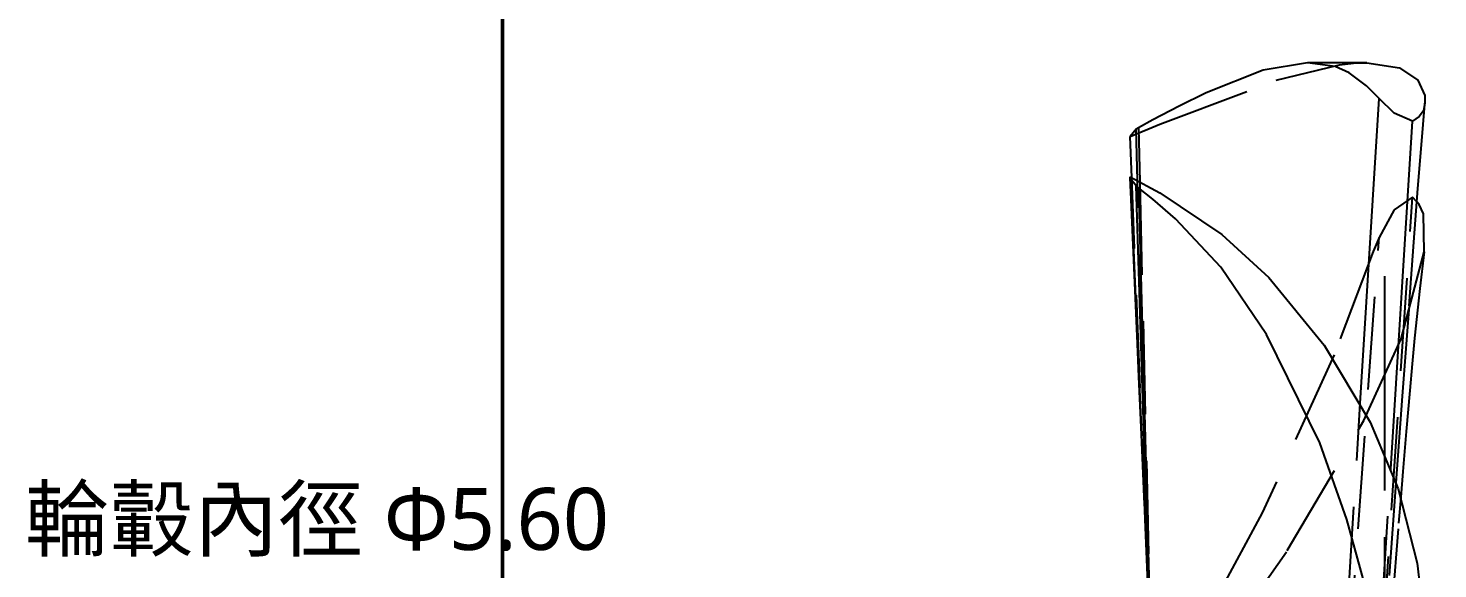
# Model space of a CAD drawing. Header units: metres. Extents: x -6 to 410, y 10 to 287.
# Drawn here: x -5.3 to 40.16, y 230.68 to 248.11 of the extents above; entities that cross this region are included whole.
import ezdxf

# ---------------------------------------------------------------- set-up
doc = ezdxf.new("R2010")
doc.units = ezdxf.units.M
doc.linetypes.add('CENTER2', pattern=[12.5, 8, -1.5, 1.5, -1.5])
doc.linetypes.add('DASHED', pattern=[4.5, 3, -1.5])
for name, color, linetype in [('BORDER', 7, 'Continuous'), ('DIM', 2, 'Continuous'), ('HIDDEN', 9, 'DASHED'), ('VISIBLE', 3, 'Continuous')]:
    doc.layers.add(name, color=color, linetype=linetype)
doc.styles.add('CHINESE', font='msjh.ttc')

msp = doc.modelspace()

# ---------------------------------------------------------------- linework, layer by layer
at = {"layer": 'BORDER', "lineweight": 50}
msp.add_lwpolyline([(10, 10), (410, 10), (410, 287), (10, 287)], close=True, dxfattribs=at)
at = {"layer": 'CENTER2', "color": 3, "linetype": 'CENTER2'}
msp.add_line((38.45869200481381, 170.70033882638876), (38.45869200481381, 240.1219774749352), dxfattribs=at)
at = {"layer": 'HIDDEN'}
for p, q in [((30.735617394934224, 232.0152120869921), (30.292949459616445, 243.2969146144481)), ((30.880883983881084, 228.82184108758344), (30.47683137235899, 243.20144616222217)), ((30.548552929652384, 243.1635988982258), (30.888717871689625, 228.85764084780737)), ((38.367331690625036, 228.085605933657), (39.35072952136263, 242.66016061016228)), ((37.27221747754912, 227.48159561794262), (38.26904064900126, 241.3617183155539)), ((37.272270093326135, 229.68096566102926), (37.662569991392964, 236.01265497022757)), ((38.36733169062287, 229.38059398936718), (38.64967250313873, 233.89881966446546))]:
    msp.add_line(p, q, dxfattribs=at)
for points in [[(31.195131740732794, 245.0174797084512), (34.947890473622955, 246.43350913193817), (36.987992457508476, 246.93360533331267), (37.441628900404154, 246.98303141889255), (37.86866988299991, 246.9997103551639)], [(39.74119186647197, 245.6696780634694), (39.74390993259412, 245.70130171450154)], [(30.24077312089342, 244.626665169027), (31.195131740732794, 245.0174797084512)], [(39.35072952136207, 242.66016061016325), (38.75265624624568, 242.25335668402752)], [(39.49031539825795, 242.51815776396248), (39.35072952136207, 242.66016061016325)], [(38.75265624624568, 242.25335668402752), (38.26904064900124, 241.3617183155468)], [(38.26904064900124, 241.3617183155468), (38.07440091485585, 240.90799779203638), (36.82220317805141, 237.58228620325397), (34.49981447180169, 232.48802103651678), (32.36619721428802, 228.53890404200735), (30.972684333616407, 226.3561181187443)], [(31.19513246801222, 225.97898177454354), (33.55833107786231, 228.77283472637043), (35.30816264356302, 231.2723202553915), (37.78167568867188, 235.46260412864697), (38.985102877561374, 238.1016436340431), (39.720701430263254, 240.90373426848203)], [(38.81191269742435, 233.45365521168844), (38.50464702983182, 229.22932251160205)], [(38.96701636097391, 232.98629527711077), (38.89952064835191, 232.15615784518099)], [(38.88414963160343, 231.96606226739772), (38.69995975481236, 229.67408977766559), (38.503368584718004, 227.2014028816)]]:
    msp.add_lwpolyline(points, dxfattribs=at)
at = {"layer": 'VISIBLE'}
for p, q in [((37.86866988299991, 246.9997103551639), (35.961396077645745, 246.9999999999987)), ((37.662569991392964, 236.01265497022757), (38.26905214660441, 245.85138820431703)), ((38.64967250313873, 233.89881966446546), (39.350729650380515, 245.11765258540908)), ((30.292949459616445, 243.2969146144481), (30.240773120890076, 244.62666516902598)), ((30.47683137235899, 243.20144616222217), (30.430270981565375, 244.85845817660032)), ((30.507253979406563, 244.9004652731221), (30.548552929652384, 243.1635988982258)), ((30.867559533505116, 229.00001917361456), (30.2407720251491, 243.32361036183238)), ((30.880883983957, 228.8349956995264), (30.43027098159959, 243.02594925827205)), ((30.507253976587, 242.96917521132102), (30.8887178745023, 228.80689646559068)), ((30.826351604917395, 229.70278716432625), (30.735617394934224, 232.0152120869921))]:
    msp.add_line(p, q, dxfattribs=at)
for points in [[(35.961396077645745, 246.99999999999997), (34.529263227436516, 246.76581475243222), (32.688930303706854, 246.02794822192067), (31.82148168599374, 245.60272077819957), (30.972684172727746, 245.15639793249593)], [(38.269052146604686, 245.85138820431382), (37.85968654655127, 246.25971925610514), (37.30734918727707, 246.68031579514812), (36.850867221574745, 246.8801079549227), (35.961396077645745, 246.99999999999997)], [(37.86866988299991, 246.9997103551639), (38.92588699479021, 246.84135380527323), (39.51332066707961, 246.4418945290557), (39.744370730691024, 245.94222619182938), (39.74410235044849, 245.7012851007636)], [(38.75265618731516, 245.3764615982862), (38.269052146604686, 245.85138820431382)], [(39.23465628540974, 239.16298407394171), (39.38993927151686, 241.21340327181633), (39.52322585223728, 242.9421733510905), (39.63414651972902, 244.35480776342476), (39.74119186647197, 245.6696780634694)], [(39.74410235044849, 245.7012851007636), (39.70620027599382, 245.44790050997273)], [(30.972684172727746, 245.15639793249593), (30.507253979406563, 244.9004652731221)], [(39.350729650380444, 245.1176525854107), (38.75265618731516, 245.3764615982862)], [(39.5635753510758, 245.26583721955774), (39.350729650380444, 245.1176525854107)], [(39.70620027599382, 245.44790050997273), (39.5635753510758, 245.26583721955774)], [(30.430270981569354, 244.85845817660157), (30.24077312089342, 244.626665169027)], [(30.507253979406563, 244.9004652731221), (30.430270981569354, 244.85845817660157)], [(30.240772025151205, 243.32361036183326), (31.19513247511535, 242.8060540238645)], [(30.245290141165594, 243.28356096277346), (30.240772025151205, 243.32361036183326)], [(30.703360117765488, 232.7732973134209), (30.70334296246853, 232.77369063112886), (30.69339797347018, 233.00171765582843), (30.605779546716512, 235.01102516360245), (30.524627482496157, 236.87219718257725), (30.39670418788483, 239.80612766376444), (30.245086251918615, 243.28355204502478)], [(30.246511013263074, 243.252032184623), (30.245290141165594, 243.28356096277346)], [(30.246163108127128, 243.25201674344737), (30.423813074498185, 239.1805321452417), (30.542223481911492, 236.46668671710455), (30.61697843109427, 234.7533268842742), (30.672976392657823, 233.46979866198762), (30.703360117765488, 232.77329731342093)], [(30.430270981596465, 243.0259492582655), (30.246511013263074, 243.252032184623)], [(30.507253976587, 242.96917521132102), (30.430270981596465, 243.0259492582655)], [(30.972684327510965, 242.60212068514403), (30.507253976587, 242.96917521132102)], [(31.19513247511535, 242.8060540238645), (33.19425341800015, 241.4615093880006), (34.71167274168492, 240.0785530198626), (36.49253609686073, 237.89368648273484), (37.98202746335962, 235.407525449556), (38.878693723517365, 233.25797366778718), (39.49481372512349, 230.86507759328512), (39.74623217028181, 228.72562583817506), (39.70620013266833, 227.1892368556627)], [(38.26900384046455, 228.4632133092531), (37.99927894988292, 229.44580883698546), (37.66277947888821, 230.7146761256389), (37.228168814487866, 232.2753092830894), (36.353327694010545, 234.74663310347006), (34.63438976407345, 238.23411153553823), (33.16266590628229, 240.40653738979836), (31.70393663069971, 241.96583202310944), (30.972684327510965, 242.60212068514403)], [(39.56357536430715, 242.43287973397017), (39.49031539825795, 242.51815776396248)], [(39.706200133989185, 242.13249848453657), (39.56357536430715, 242.43287973397017)], [(39.720701430263254, 240.90373426848203), (39.706200133989185, 242.13249848453657)], [(39.7206968556876, 240.9037348026869), (39.58597479752568, 239.71916364314185), (39.41567530499313, 238.11965273033934), (39.332941830493326, 237.2869317874754), (39.25582492567259, 236.42779389453887), (39.14307362111198, 235.1085001080922), (39.035475031167046, 233.8190405349804), (38.96701636097391, 232.98629527711077)], [(39.22558207099846, 239.04203956218947), (39.01731090916072, 236.24532764257197), (38.81191269742435, 233.45365521168844)]]:
    msp.add_lwpolyline(points, dxfattribs=at)

# ---------------------------------------------------------------- texts
at = {"layer": 'DIM', "color": 2, "style": 'CHINESE'}
msp.add_text('輪轂內徑 Φ5.60', height=2, dxfattribs=at).set_placement((-5.419672966105576, 231.28952312158137))

doc.saveas('drawing.dxf')
